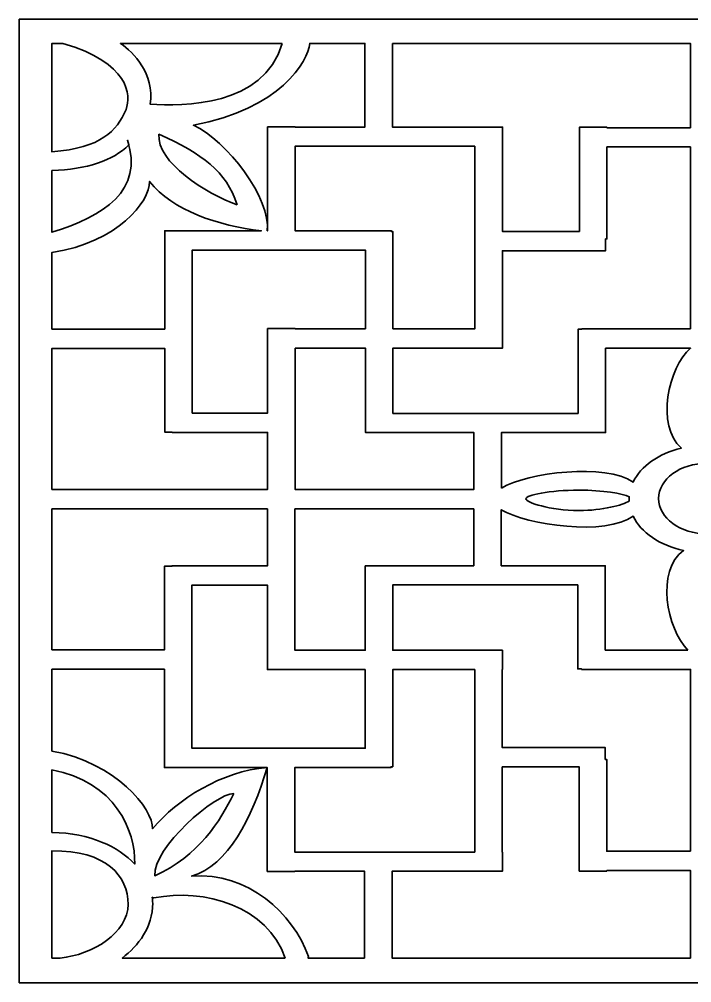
# Model space of a CAD drawing. Header units: centimetres. Extents: x 1.9 to 27.6, y 1.2 to 9.5.
# Drawn here: x 1.85 to 7.62, y 1.24 to 9.5 of the extents above; entities that cross this region are included whole.
import ezdxf

# ---------------------------------------------------------------- set-up
doc = ezdxf.new("R2010")
doc.units = ezdxf.units.CM
doc.header["$MEASUREMENT"] = 0
doc.layers.add('layer 1', color=7, linetype='Continuous')

msp = doc.modelspace()

# ---------------------------------------------------------------- linework, layer by layer
at = {"layer": 'layer 1', "color": 7, "lineweight": 35}
for points, knots in [([(1.85394, 1.24467), (1.85394, 1.24467), (1.85394, 9.5), (1.85394, 9.5), (1.85394, 9.5), (1.85394, 9.5), (13.64726, 9.5), (13.64726, 9.5), (13.64726, 9.5), (13.64726, 9.5), (13.64726, 1.24467), (13.64726, 1.24467), (13.64726, 1.24467), (13.64726, 1.24467), (1.85394, 1.24467), (1.85394, 1.24467)], [0, 0, 0, 0, 0.2, 0.2, 0.2, 0.2, 0.4, 0.4, 0.4, 0.4, 0.6, 0.6, 0.6, 0.6, 1, 1, 1, 1]), ([(2.22853, 9.29373), (2.80034, 9.12261), (2.8135, 8.8532), (2.76968, 8.7258), (2.76968, 8.7258), (2.68494, 8.54019), (2.56124, 8.39996), (2.1344, 8.36325), (2.1344, 8.36325), (2.1344, 8.36325), (2.1344, 9.29373), (2.1344, 9.29373), (2.1344, 9.29373), (2.1344, 9.29373), (2.22853, 9.29373), (2.22853, 9.29373)], [0, 0, 0, 0, 0.2, 0.2, 0.2, 0.2, 0.4, 0.4, 0.4, 0.4, 0.6, 0.6, 0.6, 0.6, 1, 1, 1, 1]), ([(4.10908, 9.29373), (3.94723, 8.74644), (3.255, 8.7574), (2.97706, 8.77164), (2.97706, 8.77164), (3.01128, 9.03895), (2.8387, 9.21155), (2.72175, 9.29373), (2.72175, 9.29373), (2.72175, 9.29373), (4.10908, 9.29373), (4.10908, 9.29373)], [0, 0, 0, 0, 0.25, 0.25, 0.25, 0.25, 0.5, 0.5, 0.5, 0.5, 1, 1, 1, 1]), ([(3.97791, 7.68744), (3.97791, 7.68744), (3.98215, 7.68744), (3.98215, 7.68744), (3.98215, 7.68744), (3.98215, 7.68744), (3.98215, 8.57826), (3.98215, 8.57826), (3.98215, 8.57826), (3.98215, 8.57826), (4.21802, 8.57826), (4.21802, 8.57826), (4.21802, 8.57826), (4.21802, 8.57826), (4.21802, 8.57678), (4.21802, 8.57678), (4.21802, 8.57678), (4.21802, 8.57678), (4.81661, 8.57678), (4.81661, 8.57678), (4.81661, 8.57678), (4.81661, 8.57678), (4.81661, 9.29373), (4.81661, 9.29373), (4.81661, 9.29373), (4.81661, 9.29373), (4.34371, 9.29373), (4.34371, 9.29373), (4.34371, 9.29373), (4.33355, 9.13915), (4.08374, 8.72908), (3.34758, 8.59226), (3.34758, 8.59226), (3.6312, 8.46582), (4.02063, 7.95204), (3.97791, 7.68744)], [0, 0, 0, 0, 0.1, 0.1, 0.1, 0.1, 0.2, 0.2, 0.2, 0.2, 0.3, 0.3, 0.3, 0.3, 0.4, 0.4, 0.4, 0.4, 0.5, 0.5, 0.5, 0.5, 0.6, 0.6, 0.6, 0.6, 0.7, 0.7, 0.7, 0.7, 0.8, 0.8, 0.8, 0.8, 1, 1, 1, 1]), ([(5.05248, 9.29373), (5.05248, 9.29373), (5.05248, 8.57678), (5.05248, 8.57678), (5.05248, 8.57678), (5.05248, 8.57678), (5.99768, 8.57678), (5.99768, 8.57678), (5.99768, 8.57678), (5.99768, 8.57678), (5.99768, 8.41168), (5.99768, 8.41168), (5.99768, 8.41168), (5.99768, 8.41168), (5.99648, 8.41168), (5.99648, 8.41168), (5.99648, 8.41168), (5.99648, 8.41168), (5.99648, 7.682), (5.99648, 7.682), (5.99648, 7.682), (5.99648, 7.682), (6.65594, 7.682), (6.65594, 7.682), (6.65594, 7.682), (6.65594, 7.682), (6.65594, 8.5742), (6.65594, 8.5742), (6.65594, 8.5742), (6.65594, 8.5742), (6.89181, 8.5742), (6.89181, 8.5742), (6.89181, 8.5742), (6.89181, 8.5742), (6.89181, 8.57068), (6.89181, 8.57068), (6.89181, 8.57068), (6.89181, 8.57068), (7.60731, 8.57068), (7.60731, 8.57068), (7.60731, 8.57068), (7.60731, 8.57068), (7.60731, 9.29373), (7.60731, 9.29373), (7.60731, 9.29373), (7.60731, 9.29373), (5.05248, 9.29373), (5.05248, 9.29373)], [0, 0, 0, 0, 0.0769231, 0.0769231, 0.0769231, 0.0769231, 0.1538462, 0.1538462, 0.1538462, 0.1538462, 0.2307692, 0.2307692, 0.2307692, 0.2307692, 0.3076923, 0.3076923, 0.3076923, 0.3076923, 0.3846154, 0.3846154, 0.3846154, 0.3846154, 0.4615385, 0.4615385, 0.4615385, 0.4615385, 0.5384615, 0.5384615, 0.5384615, 0.5384615, 0.6153846, 0.6153846, 0.6153846, 0.6153846, 0.6923077, 0.6923077, 0.6923077, 0.6923077, 0.7692308, 0.7692308, 0.7692308, 0.7692308, 0.8461538, 0.8461538, 0.8461538, 0.8461538, 1, 1, 1, 1]), ([(3.72207, 7.90992), (3.62519, 8.20177), (3.42689, 8.34267), (3.05079, 8.51549), (3.05079, 8.51549), (3.02953, 8.27492), (3.45467, 8.00506), (3.72207, 7.90992)], [0, 0, 0, 0, 0.3333333, 0.3333333, 0.3333333, 0.3333333, 1, 1, 1, 1]), ([(2.1344, 8.20297), (2.4314, 8.21395), (2.65883, 8.2886), (2.79328, 8.42418), (2.79328, 8.42418), (2.79328, 8.42418), (2.78149, 8.46358), (2.78149, 8.46358), (2.78149, 8.46358), (2.78149, 8.46358), (2.78143, 8.46365), (2.78143, 8.46365), (2.78143, 8.46365), (2.92483, 8.0329), (2.57825, 7.81251), (2.1344, 7.6754), (2.1344, 7.6754), (2.1344, 7.6754), (2.1344, 8.20297), (2.1344, 8.20297)], [0, 0, 0, 0, 0.1666667, 0.1666667, 0.1666667, 0.1666667, 0.3333333, 0.3333333, 0.3333333, 0.3333333, 0.5, 0.5, 0.5, 0.5, 0.6666667, 0.6666667, 0.6666667, 0.6666667, 1, 1, 1, 1]), ([(5.76061, 8.41168), (5.76061, 8.41168), (5.76061, 6.84806), (5.76061, 6.84806), (5.76061, 6.84806), (5.76061, 6.84806), (5.05738, 6.84806), (5.05738, 6.84806), (5.05738, 6.84806), (5.05738, 6.84806), (5.05738, 7.68099), (5.05738, 7.68099), (5.05738, 7.68099), (5.05738, 7.68099), (5.04389, 7.68099), (5.04389, 7.68099), (5.04389, 7.68099), (5.04389, 7.68099), (5.04389, 7.68744), (5.04389, 7.68744), (5.04389, 7.68744), (5.04389, 7.68744), (4.21802, 7.68744), (4.21802, 7.68744), (4.21802, 7.68744), (4.21802, 7.68744), (4.21802, 8.41168), (4.21802, 8.41168), (4.21802, 8.41168), (4.21802, 8.41168), (5.76061, 8.41168), (5.76061, 8.41168)], [0, 0, 0, 0, 0.1111111, 0.1111111, 0.1111111, 0.1111111, 0.2222222, 0.2222222, 0.2222222, 0.2222222, 0.3333333, 0.3333333, 0.3333333, 0.3333333, 0.4444444, 0.4444444, 0.4444444, 0.4444444, 0.5555556, 0.5555556, 0.5555556, 0.5555556, 0.6666667, 0.6666667, 0.6666667, 0.6666667, 0.7777778, 0.7777778, 0.7777778, 0.7777778, 1, 1, 1, 1]), ([(7.60731, 6.84683), (7.60731, 6.84683), (7.60731, 8.40557), (7.60731, 8.40557), (7.60731, 8.40557), (7.60731, 8.40557), (6.89181, 8.40557), (6.89181, 8.40557), (6.89181, 8.40557), (6.89181, 8.40557), (6.89181, 7.61828), (6.89181, 7.61828), (6.89181, 7.61828), (6.89181, 7.61828), (6.88002, 7.61828), (6.88002, 7.61828), (6.88002, 7.61828), (6.88002, 7.61828), (6.88002, 7.51689), (6.88002, 7.51689), (6.88002, 7.51689), (6.88002, 7.51689), (5.99648, 7.51689), (5.99648, 7.51689), (5.99648, 7.51689), (5.99648, 7.51689), (5.99648, 6.84806), (5.99648, 6.84806), (5.99648, 6.84806), (5.99648, 6.84806), (5.99768, 6.84806), (5.99768, 6.84806), (5.99768, 6.84806), (5.99768, 6.84806), (5.99768, 6.68295), (5.99768, 6.68295), (5.99768, 6.68295), (5.99768, 6.68295), (5.99648, 6.68295), (5.99648, 6.68295), (5.99648, 6.68295), (5.99648, 6.68295), (5.76061, 6.68295), (5.76061, 6.68295), (5.76061, 6.68295), (5.76061, 6.68295), (5.05738, 6.68295), (5.05738, 6.68295), (5.05738, 6.68295), (5.05738, 6.68295), (5.05738, 6.12329), (5.05738, 6.12329), (5.05738, 6.12329), (5.05738, 6.12329), (6.64415, 6.12329), (6.64415, 6.12329), (6.64415, 6.12329), (6.64415, 6.12329), (6.64415, 6.84329), (6.64415, 6.84329), (6.64415, 6.84329), (6.64415, 6.84329), (6.67584, 6.84329), (6.67584, 6.84329), (6.67584, 6.84329), (6.67584, 6.84329), (6.67584, 6.84683), (6.67584, 6.84683), (6.67584, 6.84683), (6.67584, 6.84683), (7.60731, 6.84683), (7.60731, 6.84683)], [0, 0, 0, 0, 0.0526316, 0.0526316, 0.0526316, 0.0526316, 0.1052632, 0.1052632, 0.1052632, 0.1052632, 0.1578947, 0.1578947, 0.1578947, 0.1578947, 0.2105263, 0.2105263, 0.2105263, 0.2105263, 0.2631579, 0.2631579, 0.2631579, 0.2631579, 0.3157895, 0.3157895, 0.3157895, 0.3157895, 0.3684211, 0.3684211, 0.3684211, 0.3684211, 0.4210526, 0.4210526, 0.4210526, 0.4210526, 0.4736842, 0.4736842, 0.4736842, 0.4736842, 0.5263158, 0.5263158, 0.5263158, 0.5263158, 0.5789474, 0.5789474, 0.5789474, 0.5789474, 0.6315789, 0.6315789, 0.6315789, 0.6315789, 0.6842105, 0.6842105, 0.6842105, 0.6842105, 0.7368421, 0.7368421, 0.7368421, 0.7368421, 0.7894737, 0.7894737, 0.7894737, 0.7894737, 0.8421053, 0.8421053, 0.8421053, 0.8421053, 0.8947368, 0.8947368, 0.8947368, 0.8947368, 1, 1, 1, 1]), ([(2.1344, 6.84549), (2.1344, 6.84549), (3.10082, 6.84549), (3.10082, 6.84549), (3.10082, 6.84549), (3.10082, 6.84549), (3.10082, 7.52233), (3.10082, 7.52233), (3.10082, 7.52233), (3.10082, 7.52233), (3.10082, 7.68415), (3.10082, 7.68415), (3.10082, 7.68415), (3.10082, 7.68415), (3.10082, 7.68744), (3.10082, 7.68744), (3.10082, 7.68744), (3.10082, 7.68744), (3.92986, 7.68744), (3.92986, 7.68744), (3.92986, 7.68744), (3.55507, 7.72996), (3.16932, 7.86259), (2.97126, 8.11009), (2.97126, 8.11009), (2.97125, 7.93604), (2.70288, 7.58868), (2.1344, 7.50162), (2.1344, 7.50162), (2.1344, 7.50162), (2.1344, 6.84549), (2.1344, 6.84549)], [0, 0, 0, 0, 0.1111111, 0.1111111, 0.1111111, 0.1111111, 0.2222222, 0.2222222, 0.2222222, 0.2222222, 0.3333333, 0.3333333, 0.3333333, 0.3333333, 0.4444444, 0.4444444, 0.4444444, 0.4444444, 0.5555556, 0.5555556, 0.5555556, 0.5555556, 0.6666667, 0.6666667, 0.6666667, 0.6666667, 0.7777778, 0.7777778, 0.7777778, 0.7777778, 1, 1, 1, 1]), ([(4.82152, 6.84806), (4.82152, 6.84806), (4.21857, 6.84806), (4.21857, 6.84806), (4.21857, 6.84806), (4.21857, 6.84806), (4.21857, 6.84896), (4.21857, 6.84896), (4.21857, 6.84896), (4.21857, 6.84896), (3.9827, 6.84896), (3.9827, 6.84896), (3.9827, 6.84896), (3.9827, 6.84896), (3.9827, 6.12494), (3.9827, 6.12494), (3.9827, 6.12494), (3.9827, 6.12494), (3.33669, 6.12494), (3.33669, 6.12494), (3.33669, 6.12494), (3.33669, 6.12494), (3.33669, 7.52233), (3.33669, 7.52233), (3.33669, 7.52233), (3.33669, 7.52233), (4.82152, 7.52233), (4.82152, 7.52233), (4.82152, 7.52233), (4.82152, 7.52233), (4.82152, 6.84806), (4.82152, 6.84806)], [0, 0, 0, 0, 0.1111111, 0.1111111, 0.1111111, 0.1111111, 0.2222222, 0.2222222, 0.2222222, 0.2222222, 0.3333333, 0.3333333, 0.3333333, 0.3333333, 0.4444444, 0.4444444, 0.4444444, 0.4444444, 0.5555556, 0.5555556, 0.5555556, 0.5555556, 0.6666667, 0.6666667, 0.6666667, 0.6666667, 0.7777778, 0.7777778, 0.7777778, 0.7777778, 1, 1, 1, 1]), ([(2.1344, 5.47167), (2.1344, 5.47167), (3.98067, 5.47167), (3.98067, 5.47167), (3.98067, 5.47167), (3.98067, 5.47167), (3.98067, 5.47177), (3.98067, 5.47177), (3.98067, 5.47177), (3.98067, 5.47177), (3.9827, 5.47177), (3.9827, 5.47177), (3.9827, 5.47177), (3.9827, 5.47177), (3.9827, 5.95983), (3.9827, 5.95983), (3.9827, 5.95983), (3.9827, 5.95983), (3.16434, 5.95983), (3.16434, 5.95983), (3.16434, 5.95983), (3.16434, 5.95983), (3.16434, 5.96336), (3.16434, 5.96336), (3.16434, 5.96336), (3.16434, 5.96336), (3.10082, 5.96336), (3.10082, 5.96336), (3.10082, 5.96336), (3.10082, 5.96336), (3.10082, 6.68038), (3.10082, 6.68038), (3.10082, 6.68038), (3.10082, 6.68038), (2.1344, 6.68038), (2.1344, 6.68038), (2.1344, 6.68038), (2.1344, 6.68038), (2.1344, 5.47167), (2.1344, 5.47167)], [0, 0, 0, 0, 0.0909091, 0.0909091, 0.0909091, 0.0909091, 0.1818182, 0.1818182, 0.1818182, 0.1818182, 0.2727273, 0.2727273, 0.2727273, 0.2727273, 0.3636364, 0.3636364, 0.3636364, 0.3636364, 0.4545455, 0.4545455, 0.4545455, 0.4545455, 0.5454545, 0.5454545, 0.5454545, 0.5454545, 0.6363636, 0.6363636, 0.6363636, 0.6363636, 0.7272727, 0.7272727, 0.7272727, 0.7272727, 0.8181818, 0.8181818, 0.8181818, 0.8181818, 1, 1, 1, 1]), ([(4.21857, 6.68295), (4.21857, 6.68295), (4.82152, 6.68295), (4.82152, 6.68295), (4.82152, 6.68295), (4.82152, 6.68295), (4.82152, 5.9602), (4.82152, 5.9602), (4.82152, 5.9602), (4.82152, 5.9602), (4.97635, 5.9602), (4.97635, 5.9602), (4.97635, 5.9602), (4.97635, 5.9602), (4.97635, 5.95818), (4.97635, 5.95818), (4.97635, 5.95818), (4.97635, 5.95818), (5.75183, 5.95818), (5.75183, 5.95818), (5.75183, 5.95818), (5.75183, 5.95818), (5.75183, 5.47167), (5.75183, 5.47167), (5.75183, 5.47167), (5.75183, 5.47167), (4.21857, 5.47167), (4.21857, 5.47167), (4.21857, 5.47167), (4.21857, 5.47167), (4.21857, 6.68295), (4.21857, 6.68295)], [0, 0, 0, 0, 0.1111111, 0.1111111, 0.1111111, 0.1111111, 0.2222222, 0.2222222, 0.2222222, 0.2222222, 0.3333333, 0.3333333, 0.3333333, 0.3333333, 0.4444444, 0.4444444, 0.4444444, 0.4444444, 0.5555556, 0.5555556, 0.5555556, 0.5555556, 0.6666667, 0.6666667, 0.6666667, 0.6666667, 0.7777778, 0.7777778, 0.7777778, 0.7777778, 1, 1, 1, 1]), ([(5.9877, 5.48196), (6.20811, 5.61762), (6.88551, 5.69849), (7.11609, 5.53331), (7.11609, 5.53331), (7.18078, 5.67031), (7.33485, 5.77887), (7.52994, 5.82511), (7.52994, 5.82511), (7.30882, 6.01371), (7.41789, 6.5252), (7.60899, 6.68084), (7.60899, 6.68084), (7.60899, 6.68084), (7.60899, 6.68172), (7.60899, 6.68172), (7.60899, 6.68172), (7.60899, 6.68172), (6.88002, 6.68172), (6.88002, 6.68172), (6.88002, 6.68172), (6.88002, 6.68172), (6.88002, 6.12329), (6.88002, 6.12329), (6.88002, 6.12329), (6.88002, 6.12329), (6.88002, 6.02196), (6.88002, 6.02196), (6.88002, 6.02196), (6.88002, 6.02196), (6.88002, 5.95818), (6.88002, 5.95818), (6.88002, 5.95818), (6.88002, 5.95818), (5.9877, 5.95818), (5.9877, 5.95818), (5.9877, 5.95818), (5.9877, 5.95818), (5.9877, 5.48196), (5.9877, 5.48196)], [0, 0, 0, 0, 0.0909091, 0.0909091, 0.0909091, 0.0909091, 0.1818182, 0.1818182, 0.1818182, 0.1818182, 0.2727273, 0.2727273, 0.2727273, 0.2727273, 0.3636364, 0.3636364, 0.3636364, 0.3636364, 0.4545455, 0.4545455, 0.4545455, 0.4545455, 0.5454545, 0.5454545, 0.5454545, 0.5454545, 0.6363636, 0.6363636, 0.6363636, 0.6363636, 0.7272727, 0.7272727, 0.7272727, 0.7272727, 0.8181818, 0.8181818, 0.8181818, 0.8181818, 1, 1, 1, 1]), ([(7.33494, 5.3933), (7.33494, 5.56006), (7.51967, 5.69529), (7.74746, 5.69529), (7.74746, 5.69529), (7.97525, 5.69529), (8.15998, 5.56006), (8.15998, 5.3933), (8.15998, 5.3933), (8.15998, 5.22655), (7.97525, 5.09132), (7.74746, 5.09132), (7.74746, 5.09132), (7.51967, 5.09132), (7.33494, 5.22655), (7.33494, 5.3933)], [0, 0, 0, 0, 0.2, 0.2, 0.2, 0.2, 0.4, 0.4, 0.4, 0.4, 0.6, 0.6, 0.6, 0.6, 1, 1, 1, 1]), ([(7.08346, 5.37154), (7.08316, 5.37723), (7.08298, 5.38295), (7.08298, 5.38869), (7.08298, 5.38869), (7.08298, 5.39551), (7.08321, 5.4023), (7.08363, 5.40905), (7.08363, 5.40905), (7.02802, 5.43627), (6.8567, 5.4656), (6.65203, 5.4656), (6.65203, 5.4656), (6.40179, 5.4656), (6.19636, 5.42175), (6.19636, 5.39154), (6.19636, 5.39154), (6.19636, 5.36132), (6.40184, 5.29036), (6.65208, 5.29036), (6.65208, 5.29036), (6.85652, 5.29036), (7.02767, 5.33773), (7.08346, 5.37154)], [0, 0, 0, 0, 0.1428571, 0.1428571, 0.1428571, 0.1428571, 0.2857143, 0.2857143, 0.2857143, 0.2857143, 0.4285714, 0.4285714, 0.4285714, 0.4285714, 0.5714286, 0.5714286, 0.5714286, 0.5714286, 0.7142857, 0.7142857, 0.7142857, 0.7142857, 1, 1, 1, 1]), ([(2.1344, 4.09576), (2.1344, 4.09576), (3.0988, 4.09576), (3.0988, 4.09576), (3.0988, 4.09576), (3.0988, 4.09576), (3.0988, 4.81278), (3.0988, 4.81278), (3.0988, 4.81278), (3.0988, 4.81278), (3.16231, 4.81278), (3.16231, 4.81278), (3.16231, 4.81278), (3.16231, 4.81278), (3.16231, 4.81631), (3.16231, 4.81631), (3.16231, 4.81631), (3.16231, 4.81631), (3.98067, 4.81631), (3.98067, 4.81631), (3.98067, 4.81631), (3.98067, 4.81631), (3.98067, 5.30447), (3.98067, 5.30447), (3.98067, 5.30447), (3.98067, 5.30447), (2.1344, 5.30447), (2.1344, 5.30447), (2.1344, 5.30447), (2.1344, 5.30447), (2.1344, 4.09576), (2.1344, 4.09576)], [0, 0, 0, 0, 0.1111111, 0.1111111, 0.1111111, 0.1111111, 0.2222222, 0.2222222, 0.2222222, 0.2222222, 0.3333333, 0.3333333, 0.3333333, 0.3333333, 0.4444444, 0.4444444, 0.4444444, 0.4444444, 0.5555556, 0.5555556, 0.5555556, 0.5555556, 0.6666667, 0.6666667, 0.6666667, 0.6666667, 0.7777778, 0.7777778, 0.7777778, 0.7777778, 1, 1, 1, 1]), ([(4.21654, 5.30438), (4.21654, 5.30438), (4.21857, 5.30438), (4.21857, 5.30438), (4.21857, 5.30438), (4.21857, 5.30438), (4.21857, 5.30447), (4.21857, 5.30447), (4.21857, 5.30447), (4.21857, 5.30447), (5.7498, 5.30447), (5.7498, 5.30447), (5.7498, 5.30447), (5.7498, 5.30447), (5.7498, 4.81796), (5.7498, 4.81796), (5.7498, 4.81796), (5.7498, 4.81796), (4.97432, 4.81796), (4.97432, 4.81796), (4.97432, 4.81796), (4.97432, 4.81796), (4.97432, 4.81595), (4.97432, 4.81595), (4.97432, 4.81595), (4.97432, 4.81595), (4.81949, 4.81595), (4.81949, 4.81595), (4.81949, 4.81595), (4.81949, 4.81595), (4.81949, 4.09319), (4.81949, 4.09319), (4.81949, 4.09319), (4.81949, 4.09319), (4.21654, 4.09319), (4.21654, 4.09319), (4.21654, 4.09319), (4.21654, 4.09319), (4.21654, 5.30438), (4.21654, 5.30438)], [0, 0, 0, 0, 0.0909091, 0.0909091, 0.0909091, 0.0909091, 0.1818182, 0.1818182, 0.1818182, 0.1818182, 0.2727273, 0.2727273, 0.2727273, 0.2727273, 0.3636364, 0.3636364, 0.3636364, 0.3636364, 0.4545455, 0.4545455, 0.4545455, 0.4545455, 0.5454545, 0.5454545, 0.5454545, 0.5454545, 0.6363636, 0.6363636, 0.6363636, 0.6363636, 0.7272727, 0.7272727, 0.7272727, 0.7272727, 0.8181818, 0.8181818, 0.8181818, 0.8181818, 1, 1, 1, 1]), ([(7.58675, 4.09442), (7.4032, 4.27416), (7.30966, 4.78064), (7.54959, 4.94789), (7.54959, 4.94789), (7.34549, 4.99128), (7.18338, 5.10224), (7.11637, 5.24353), (7.11637, 5.24353), (6.88562, 5.06871), (6.20557, 5.16736), (5.98567, 5.29724), (5.98567, 5.29724), (5.98567, 5.29724), (5.98567, 4.81796), (5.98567, 4.81796), (5.98567, 4.81796), (5.98567, 4.81796), (6.87799, 4.81796), (6.87799, 4.81796), (6.87799, 4.81796), (6.87799, 4.81796), (6.87799, 4.75419), (6.87799, 4.75419), (6.87799, 4.75419), (6.87799, 4.75419), (6.87799, 4.65285), (6.87799, 4.65285), (6.87799, 4.65285), (6.87799, 4.65285), (6.87799, 4.09442), (6.87799, 4.09442), (6.87799, 4.09442), (6.87799, 4.09442), (7.58675, 4.09442), (7.58675, 4.09442)], [0, 0, 0, 0, 0.1, 0.1, 0.1, 0.1, 0.2, 0.2, 0.2, 0.2, 0.3, 0.3, 0.3, 0.3, 0.4, 0.4, 0.4, 0.4, 0.5, 0.5, 0.5, 0.5, 0.6, 0.6, 0.6, 0.6, 0.7, 0.7, 0.7, 0.7, 0.8, 0.8, 0.8, 0.8, 1, 1, 1, 1]), ([(4.81949, 3.92808), (4.81949, 3.92808), (4.21654, 3.92808), (4.21654, 3.92808), (4.21654, 3.92808), (4.21654, 3.92808), (4.21654, 3.92718), (4.21654, 3.92718), (4.21654, 3.92718), (4.21654, 3.92718), (3.98067, 3.92718), (3.98067, 3.92718), (3.98067, 3.92718), (3.98067, 3.92718), (3.98067, 4.65121), (3.98067, 4.65121), (3.98067, 4.65121), (3.98067, 4.65121), (3.33466, 4.65121), (3.33466, 4.65121), (3.33466, 4.65121), (3.33466, 4.65121), (3.33466, 3.25381), (3.33466, 3.25381), (3.33466, 3.25381), (3.33466, 3.25381), (4.81949, 3.25381), (4.81949, 3.25381), (4.81949, 3.25381), (4.81949, 3.25381), (4.81949, 3.92808), (4.81949, 3.92808)], [0, 0, 0, 0, 0.1111111, 0.1111111, 0.1111111, 0.1111111, 0.2222222, 0.2222222, 0.2222222, 0.2222222, 0.3333333, 0.3333333, 0.3333333, 0.3333333, 0.4444444, 0.4444444, 0.4444444, 0.4444444, 0.5555556, 0.5555556, 0.5555556, 0.5555556, 0.6666667, 0.6666667, 0.6666667, 0.6666667, 0.7777778, 0.7777778, 0.7777778, 0.7777778, 1, 1, 1, 1]), ([(7.60934, 2.37057), (7.60934, 2.37057), (7.60934, 3.92932), (7.60934, 3.92932), (7.60934, 3.92932), (7.60934, 3.92932), (6.67381, 3.92932), (6.67381, 3.92932), (6.67381, 3.92932), (6.67381, 3.92932), (6.67381, 3.93285), (6.67381, 3.93285), (6.67381, 3.93285), (6.67381, 3.93285), (6.64212, 3.93285), (6.64212, 3.93285), (6.64212, 3.93285), (6.64212, 3.93285), (6.64212, 4.65285), (6.64212, 4.65285), (6.64212, 4.65285), (6.64212, 4.65285), (5.05536, 4.65285), (5.05536, 4.65285), (5.05536, 4.65285), (5.05536, 4.65285), (5.05536, 4.09319), (5.05536, 4.09319), (5.05536, 4.09319), (5.05536, 4.09319), (5.75858, 4.09319), (5.75858, 4.09319), (5.75858, 4.09319), (5.75858, 4.09319), (5.99445, 4.09319), (5.99445, 4.09319), (5.99445, 4.09319), (5.99445, 4.09319), (5.99565, 4.09319), (5.99565, 4.09319), (5.99565, 4.09319), (5.99565, 4.09319), (5.99565, 3.92808), (5.99565, 3.92808), (5.99565, 3.92808), (5.99565, 3.92808), (5.99445, 3.92808), (5.99445, 3.92808), (5.99445, 3.92808), (5.99445, 3.92808), (5.99445, 3.25925), (5.99445, 3.25925), (5.99445, 3.25925), (5.99445, 3.25925), (6.87799, 3.25925), (6.87799, 3.25925), (6.87799, 3.25925), (6.87799, 3.25925), (6.87799, 3.15786), (6.87799, 3.15786), (6.87799, 3.15786), (6.87799, 3.15786), (6.88978, 3.15786), (6.88978, 3.15786), (6.88978, 3.15786), (6.88978, 3.15786), (6.88978, 2.37057), (6.88978, 2.37057), (6.88978, 2.37057), (6.88978, 2.37057), (7.60934, 2.37057), (7.60934, 2.37057)], [0, 0, 0, 0, 0.0526316, 0.0526316, 0.0526316, 0.0526316, 0.1052632, 0.1052632, 0.1052632, 0.1052632, 0.1578947, 0.1578947, 0.1578947, 0.1578947, 0.2105263, 0.2105263, 0.2105263, 0.2105263, 0.2631579, 0.2631579, 0.2631579, 0.2631579, 0.3157895, 0.3157895, 0.3157895, 0.3157895, 0.3684211, 0.3684211, 0.3684211, 0.3684211, 0.4210526, 0.4210526, 0.4210526, 0.4210526, 0.4736842, 0.4736842, 0.4736842, 0.4736842, 0.5263158, 0.5263158, 0.5263158, 0.5263158, 0.5789474, 0.5789474, 0.5789474, 0.5789474, 0.6315789, 0.6315789, 0.6315789, 0.6315789, 0.6842105, 0.6842105, 0.6842105, 0.6842105, 0.7368421, 0.7368421, 0.7368421, 0.7368421, 0.7894737, 0.7894737, 0.7894737, 0.7894737, 0.8421053, 0.8421053, 0.8421053, 0.8421053, 0.8947368, 0.8947368, 0.8947368, 0.8947368, 1, 1, 1, 1]), ([(3.98012, 3.08871), (3.98012, 3.08871), (3.0988, 3.08871), (3.0988, 3.08871), (3.0988, 3.08871), (3.0988, 3.08871), (3.0988, 3.09199), (3.0988, 3.09199), (3.0988, 3.09199), (3.0988, 3.09199), (3.0988, 3.25381), (3.0988, 3.25381), (3.0988, 3.25381), (3.0988, 3.25381), (3.0988, 3.93065), (3.0988, 3.93065), (3.0988, 3.93065), (3.0988, 3.93065), (2.1344, 3.93065), (2.1344, 3.93065), (2.1344, 3.93065), (2.1344, 3.93065), (2.1344, 3.23022), (2.1344, 3.23022), (2.1344, 3.23022), (2.68405, 3.12851), (3.0011, 2.73538), (2.99712, 2.56415), (2.99712, 2.56415), (3.2095, 2.81969), (3.59007, 3.0567), (3.98012, 3.08871)], [0, 0, 0, 0, 0.1111111, 0.1111111, 0.1111111, 0.1111111, 0.2222222, 0.2222222, 0.2222222, 0.2222222, 0.3333333, 0.3333333, 0.3333333, 0.3333333, 0.4444444, 0.4444444, 0.4444444, 0.4444444, 0.5555556, 0.5555556, 0.5555556, 0.5555556, 0.6666667, 0.6666667, 0.6666667, 0.6666667, 0.7777778, 0.7777778, 0.7777778, 0.7777778, 1, 1, 1, 1]), ([(5.75858, 2.36447), (5.75858, 2.36447), (5.75858, 3.92808), (5.75858, 3.92808), (5.75858, 3.92808), (5.75858, 3.92808), (5.05536, 3.92808), (5.05536, 3.92808), (5.05536, 3.92808), (5.05536, 3.92808), (5.05536, 3.09515), (5.05536, 3.09515), (5.05536, 3.09515), (5.05536, 3.09515), (5.04186, 3.09515), (5.04186, 3.09515), (5.04186, 3.09515), (5.04186, 3.09515), (5.04186, 3.08871), (5.04186, 3.08871), (5.04186, 3.08871), (5.04186, 3.08871), (4.21599, 3.08871), (4.21599, 3.08871), (4.21599, 3.08871), (4.21599, 3.08871), (4.21599, 2.36447), (4.21599, 2.36447), (4.21599, 2.36447), (4.21599, 2.36447), (5.75858, 2.36447), (5.75858, 2.36447)], [0, 0, 0, 0, 0.1111111, 0.1111111, 0.1111111, 0.1111111, 0.2222222, 0.2222222, 0.2222222, 0.2222222, 0.3333333, 0.3333333, 0.3333333, 0.3333333, 0.4444444, 0.4444444, 0.4444444, 0.4444444, 0.5555556, 0.5555556, 0.5555556, 0.5555556, 0.6666667, 0.6666667, 0.6666667, 0.6666667, 0.7777778, 0.7777778, 0.7777778, 0.7777778, 1, 1, 1, 1]), ([(2.1344, 2.53194), (2.46506, 2.52677), (2.70278, 2.40913), (2.84402, 2.26165), (2.84402, 2.26165), (2.84402, 2.26165), (2.84404, 2.2618), (2.84404, 2.2618), (2.84404, 2.2618), (2.84404, 2.2618), (2.84398, 2.26173), (2.84398, 2.26173), (2.84398, 2.26173), (2.8514, 2.54888), (2.67431, 2.96927), (2.1344, 3.06751), (2.1344, 3.06751), (2.1344, 3.06751), (2.1344, 2.53194), (2.1344, 2.53194)], [0, 0, 0, 0, 0.1666667, 0.1666667, 0.1666667, 0.1666667, 0.3333333, 0.3333333, 0.3333333, 0.3333333, 0.5, 0.5, 0.5, 0.5, 0.6666667, 0.6666667, 0.6666667, 0.6666667, 1, 1, 1, 1]), ([(4.81458, 1.45643), (4.81458, 1.45643), (4.81458, 2.19936), (4.81458, 2.19936), (4.81458, 2.19936), (4.81458, 2.19936), (4.21599, 2.19936), (4.21599, 2.19936), (4.21599, 2.19936), (4.21599, 2.19936), (4.21599, 2.19788), (4.21599, 2.19788), (4.21599, 2.19788), (4.21599, 2.19788), (3.98012, 2.19788), (3.98012, 2.19788), (3.98012, 2.19788), (3.98012, 2.19788), (3.98012, 3.08871), (3.98012, 3.08871), (3.98012, 3.08871), (3.84791, 2.65728), (3.64497, 2.24363), (3.33101, 2.15914), (3.33101, 2.15914), (3.81301, 2.19354), (4.20181, 1.84319), (4.33302, 1.4682), (4.33302, 1.4682), (4.33237, 1.46405), (4.33142, 1.46014), (4.33023, 1.45643), (4.33023, 1.45643), (4.33023, 1.45643), (4.81458, 1.45643), (4.81458, 1.45643)], [0, 0, 0, 0, 0.1, 0.1, 0.1, 0.1, 0.2, 0.2, 0.2, 0.2, 0.3, 0.3, 0.3, 0.3, 0.4, 0.4, 0.4, 0.4, 0.5, 0.5, 0.5, 0.5, 0.6, 0.6, 0.6, 0.6, 0.7, 0.7, 0.7, 0.7, 0.8, 0.8, 0.8, 0.8, 1, 1, 1, 1]), ([(7.60934, 1.45643), (7.60934, 1.45643), (7.60934, 2.20546), (7.60934, 2.20546), (7.60934, 2.20546), (7.60934, 2.20546), (6.88978, 2.20546), (6.88978, 2.20546), (6.88978, 2.20546), (6.88978, 2.20546), (6.88978, 2.20194), (6.88978, 2.20194), (6.88978, 2.20194), (6.88978, 2.20194), (6.65391, 2.20194), (6.65391, 2.20194), (6.65391, 2.20194), (6.65391, 2.20194), (6.65391, 3.09414), (6.65391, 3.09414), (6.65391, 3.09414), (6.65391, 3.09414), (5.99445, 3.09414), (5.99445, 3.09414), (5.99445, 3.09414), (5.99445, 3.09414), (5.99445, 2.36447), (5.99445, 2.36447), (5.99445, 2.36447), (5.99445, 2.36447), (5.99565, 2.36447), (5.99565, 2.36447), (5.99565, 2.36447), (5.99565, 2.36447), (5.99565, 2.19936), (5.99565, 2.19936), (5.99565, 2.19936), (5.99565, 2.19936), (5.05045, 2.19936), (5.05045, 2.19936), (5.05045, 2.19936), (5.05045, 2.19936), (5.05045, 1.45643), (5.05045, 1.45643), (5.05045, 1.45643), (5.05045, 1.45643), (7.60934, 1.45643), (7.60934, 1.45643)], [0, 0, 0, 0, 0.0769231, 0.0769231, 0.0769231, 0.0769231, 0.1538462, 0.1538462, 0.1538462, 0.1538462, 0.2307692, 0.2307692, 0.2307692, 0.2307692, 0.3076923, 0.3076923, 0.3076923, 0.3076923, 0.3846154, 0.3846154, 0.3846154, 0.3846154, 0.4615385, 0.4615385, 0.4615385, 0.4615385, 0.5384615, 0.5384615, 0.5384615, 0.5384615, 0.6153846, 0.6153846, 0.6153846, 0.6153846, 0.6923077, 0.6923077, 0.6923077, 0.6923077, 0.7692308, 0.7692308, 0.7692308, 0.7692308, 0.8461538, 0.8461538, 0.8461538, 0.8461538, 1, 1, 1, 1]), ([(3.69253, 2.86549), (3.57816, 2.63315), (3.39488, 2.3296), (3.0148, 2.1611), (3.0148, 2.1611), (2.99915, 2.40187), (3.53268, 2.86549), (3.69253, 2.86549)], [0, 0, 0, 0, 0.3333333, 0.3333333, 0.3333333, 0.3333333, 1, 1, 1, 1]), ([(2.20355, 1.45643), (2.48478, 1.48312), (2.78707, 1.67318), (2.78707, 1.91566), (2.78707, 1.91566), (2.78707, 2.15814), (2.59955, 2.38055), (2.1344, 2.37488), (2.1344, 2.37488), (2.1344, 2.37488), (2.1344, 1.45643), (2.1344, 1.45643), (2.1344, 1.45643), (2.1344, 1.45643), (2.20355, 1.45643), (2.20355, 1.45643)], [0, 0, 0, 0, 0.2, 0.2, 0.2, 0.2, 0.4, 0.4, 0.4, 0.4, 0.6, 0.6, 0.6, 0.6, 1, 1, 1, 1]), ([(4.13318, 1.45643), (3.98322, 1.89978), (3.44154, 2.0594), (3.00659, 1.97092), (3.00659, 1.97092), (3.00344, 1.97169), (2.99909, 1.9737), (2.9941, 1.97664), (2.9941, 1.97664), (2.99656, 1.9596), (2.99779, 1.94281), (2.99779, 1.92639), (2.99779, 1.92639), (2.99779, 1.72087), (2.87589, 1.56183), (2.73644, 1.45643), (2.73644, 1.45643), (2.73644, 1.45643), (4.13318, 1.45643), (4.13318, 1.45643)], [0, 0, 0, 0, 0.1666667, 0.1666667, 0.1666667, 0.1666667, 0.3333333, 0.3333333, 0.3333333, 0.3333333, 0.5, 0.5, 0.5, 0.5, 0.6666667, 0.6666667, 0.6666667, 0.6666667, 1, 1, 1, 1])]:
    msp.add_open_spline(points, degree=3, knots=knots, dxfattribs=at)

doc.saveas('drawing.dxf')
